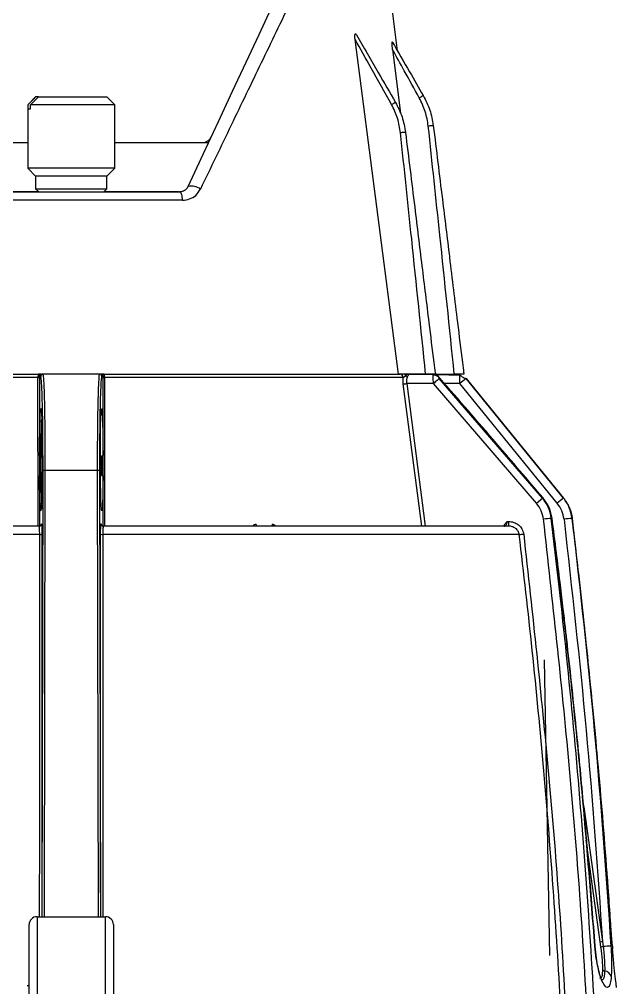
# Model space of a CAD drawing. Extents: x 17.3 to 113.1, y 4.8 to 84.5.
# Drawn here: x 53.63 to 57.4, y 73.01 to 79.12 of the extents above; entities that cross this region are included whole.
import ezdxf

# ---------------------------------------------------------------- set-up
doc = ezdxf.new("R2010")
doc.units = 0
doc.header["$MEASUREMENT"] = 0
doc.layers.add('OBJECT', color=7, linetype='CONTINUOUS')

msp = doc.modelspace()

# ---------------------------------------------------------------- linework, layer by layer
at = {"layer": 'OBJECT'}
for p, q in [((56.0192, 78.9203), (55.9696, 79.3246)), ((56.0259, 76.88), (55.7522, 78.992)), ((55.9886, 78.929), (56.0375, 78.5268)), ((53.7347, 78.63), (53.6847, 78.58)), ((53.7029, 78.58), (53.7522, 78.63)), ((53.7347, 78.63), (53.7352, 78.63)), ((53.7522, 78.63), (53.7352, 78.63)), ((53.7522, 78.63), (54.1847, 78.63)), ((54.2347, 78.58), (54.1847, 78.63)), ((53.6847, 78.58), (53.6847, 78.18)), ((53.6859, 78.58), (53.6847, 78.58)), ((53.6859, 78.58), (53.6859, 78.555)), ((53.6859, 78.555), (53.7029, 78.555)), ((53.7029, 78.555), (53.7029, 78.58)), ((54.2347, 78.58), (53.7029, 78.58)), ((54.2347, 78.18), (54.2347, 78.58)), ((53.0921, 78.342), (53.6847, 78.342)), ((54.2347, 78.342), (54.8274, 78.342)), ((53.6847, 78.18), (53.7347, 78.13)), ((53.6919, 78.18), (53.6847, 78.18)), ((54.2347, 78.18), (53.6919, 78.18)), ((54.1847, 78.13), (54.2347, 78.18)), ((53.7347, 78.13), (53.7347, 78.05)), ((53.7406, 78.13), (53.7347, 78.13)), ((54.1847, 78.13), (53.7406, 78.13)), ((54.1847, 78.05), (54.1847, 78.13)), ((53.2658, 78.03), (54.6437, 78.03)), ((53.2816, 78.0335), (53.7512, 78.0335)), ((53.7347, 78.05), (53.7547, 78.03)), ((53.7347, 78.05), (54.1847, 78.05)), ((54.1647, 78.03), (54.1847, 78.05)), ((54.1682, 78.0335), (54.6377, 78.0335)), ((54.6629, 77.9773), (53.1779, 77.9773)), ((53.7496, 76.858), (51.8637, 76.858)), ((51.8936, 76.88), (53.7666, 76.88)), ((53.7502, 75.92), (53.7496, 76.858)), ((53.7587, 76.855), (53.7589, 76.865)), ((53.7587, 76.855), (53.7591, 76.3651)), ((53.7667, 76.865), (53.7589, 76.865)), ((53.7817, 76.88), (53.7744, 76.88)), ((54.1377, 76.88), (53.7817, 76.88)), ((54.1451, 76.88), (54.1377, 76.88)), ((54.1454, 76.88), (56.0259, 76.88)), ((54.1605, 76.865), (54.1527, 76.865)), ((54.1604, 76.3651), (54.1607, 76.855)), ((54.1605, 76.865), (54.1607, 76.855)), ((54.1698, 76.858), (54.1692, 75.92)), ((56.0558, 76.858), (54.1698, 76.858)), ((56.1972, 76.88), (56.0259, 76.88)), ((56.0558, 76.858), (56.0711, 76.869)), ((56.2496, 76.8746), (56.0936, 76.8774)), ((56.2041, 76.88), (56.2271, 76.88)), ((56.245, 76.88), (56.2514, 76.88)), ((56.2659, 76.8759), (56.2472, 76.8793)), ((56.2609, 76.88), (56.378, 76.88)), ((56.2742, 76.8742), (56.2658, 76.876)), ((56.4134, 76.8718), (56.2734, 76.8742)), ((56.9352, 76.097), (56.2832, 76.8522)), ((56.9377, 76.097), (56.286, 76.852)), ((56.413, 76.8718), (56.413, 76.8708)), ((56.4135, 76.8718), (56.4134, 76.8718)), ((57.0681, 76.097), (56.4528, 76.852)), ((56.4529, 76.852), (57.0686, 76.097)), ((56.1722, 75.92), (56.0559, 76.8173)), ((56.2464, 76.8199), (56.0778, 76.82)), ((56.0778, 76.82), (56.1946, 75.92)), ((56.8973, 76.0647), (56.2464, 76.8199)), ((56.4133, 76.8199), (56.3169, 76.8199)), ((57.0284, 76.0648), (56.4133, 76.8199)), ((53.7591, 76.3651), (53.7592, 76.2376)), ((54.1603, 76.2376), (54.1604, 76.3651)), ((53.7592, 76.2376), (53.7594, 75.9203)), ((53.7761, 73.4545), (53.7813, 76.271)), ((53.7903, 73.4545), (53.7955, 76.2713)), ((54.1239, 76.2713), (53.7955, 76.2713)), ((54.1239, 76.2713), (54.1291, 73.4545)), ((54.1382, 76.271), (54.1434, 73.4545)), ((54.1601, 75.9203), (54.1603, 76.2376)), ((56.8973, 76.0647), (56.9352, 76.097)), ((56.9352, 76.097), (56.9377, 76.097)), ((57.0686, 76.097), (57.0681, 76.097)), ((53.7717, 75.9309), (53.772, 75.9349)), ((53.772, 75.9349), (53.7725, 75.9349)), ((54.1469, 75.9349), (54.1475, 75.9349)), ((56.7118, 75.9496), (56.7209, 75.9496)), ((56.9906, 75.9692), (56.9936, 75.9692)), ((57.1221, 75.9692), (57.1229, 75.9692)), ((57.123, 75.9693), (57.1229, 75.9692)), ((53.7603, 75.867), (51.1307, 75.867)), ((56.7888, 75.867), (54.1591, 75.867)), ((56.9461, 75.0768), (56.9786, 73.2097)), ((57.1958, 74.148), (57.3141, 73.2984)), ((57.2996, 73.2966), (57.2105, 73.9369)), ((53.7437, 73.4545), (53.7437, 72.7045)), ((53.7437, 73.4545), (54.1757, 73.4545)), ((54.1757, 72.7045), (54.1757, 73.4545)), ((53.6937, 72.7045), (53.6937, 73.4045)), ((54.2257, 73.4045), (54.2257, 72.7045)), ((57.2656, 73.2675), (57.2564, 73.3903)), ((57.2674, 73.268), (57.2582, 73.3907)), ((57.3041, 73.2646), (57.2996, 73.2966)), ((57.3141, 73.2984), (57.318, 73.2664)), ((57.3762, 73.2687), (57.3774, 73.25)), ((53.6817, 73.0208), (53.6937, 73.0208))]:
    msp.add_line(p, q, dxfattribs=at)
at = {"layer": 'OBJECT', "flags": 128}
for points in [[(54.6981, 78.0646), (54.7954, 78.2733), (54.889, 78.4741), (54.9787, 78.6664), (55.0642, 78.8499), (55.1454, 79.024), (55.2221, 79.1884), (55.294, 79.3427)], [(54.6629, 77.9773), (54.6622, 77.9879), (54.6608, 77.9979), (54.6589, 78.007), (54.6565, 78.0149), (54.6537, 78.0213), (54.6505, 78.0261), (54.6472, 78.029), (54.6437, 78.03)], [(56.286, 76.852), (56.2877, 76.8535), (56.2877, 76.8535)], [(56.4527, 76.8519), (56.4529, 76.852), (56.4529, 76.852)], [(54.1529, 76.0175), (54.151, 76.0255), (54.1491, 76.0494), (54.1474, 76.0868), (54.1461, 76.1338), (54.145, 76.1858), (54.1438, 76.29), (54.1436, 76.3795), (54.1439, 76.4659), (54.1453, 76.5584), (54.1464, 76.6003), (54.1478, 76.6342), (54.1495, 76.6559), (54.1514, 76.6624), (54.1514, 76.6624)], [(53.7691, 76.2407), (53.7672, 76.2406), (53.7654, 76.2404), (53.7637, 76.2402), (53.7622, 76.2398), (53.7609, 76.2393), (53.76, 76.2387), (53.7594, 76.2382), (53.7592, 76.2376)], [(54.1503, 76.2407), (54.1522, 76.2406), (54.1541, 76.2404), (54.1558, 76.2402), (54.1573, 76.2398), (54.1585, 76.2393), (54.1595, 76.2387), (54.1601, 76.2382), (54.1603, 76.2376)], [(56.9377, 76.097), (56.9388, 76.0979), (56.9387, 76.0979)], [(57.0683, 76.0968), (57.0684, 76.0968), (57.0686, 76.097)], [(55.1344, 75.92), (55.1331, 75.9202), (55.1318, 75.921), (55.1307, 75.9221), (55.1296, 75.9238), (55.1287, 75.9257), (55.128, 75.928), (55.1275, 75.9305), (55.1273, 75.9332)], [(55.2278, 75.9332), (55.2281, 75.9305), (55.2286, 75.928), (55.2294, 75.9257), (55.2303, 75.9238), (55.2315, 75.9221), (55.2328, 75.921), (55.2341, 75.9202), (55.2355, 75.92)], [(56.9936, 75.9692), (56.9958, 75.9697), (56.9958, 75.9698)], [(57.2564, 73.3903), (57.2581, 73.3906), (57.2582, 73.3907)], [(57.2656, 73.2675), (57.2673, 73.2679), (57.2674, 73.2681)], [(57.3762, 73.2687), (57.3761, 73.2689), (57.376, 73.2689)], [(57.3772, 73.2509), (57.3773, 73.2508), (57.3774, 73.25)]]:
    msp.add_lwpolyline(points, dxfattribs=at)
at = {"layer": 'OBJECT'}
for centre, radius, start, end in [((54.7892, 78.402), 0.06, 270, 335), ((54.7186, 77.9796), 0.0875, 49.98102, 103.56786), ((53.8093, 76.863), 0.0599, 163.54382, 184.7803), ((53.7817, 76.865), 0.015, 90.00935, 179.86582), ((54.1377, 76.865), 0.015, 0.13418, 89.99065), ((54.1102, 76.863), 0.0599, 355.2197, 16.45618), ((56.0323, 76.8565), 0.0235, 3.7598, 87.37448), ((56.0563, 76.8647), 0.0154, 16.28745, 82.8344), ((56.0898, 76.8966), 0.0333, 235.90027, 259.20116), ((56.0891, 76.855), 0.025, 71.72932, 89.99631), ((56.0947, 76.858), 0.0219, 60.58148, 89.88339), ((56.1521, 76.8652), 0.0147, 90.05556, 130.17371), ((56.1597, 76.8652), 0.0148, 90.03287, 130.84349), ((56.1599, 76.865), 0.015, 91.62679, 130.60092), ((56.2271, 76.8555), 0.0245, 51.89395, 89.9508), ((56.2417, 76.8606), 0.0194, 37.95357, 88.36611), ((56.2576, 76.855), 0.025, 50.91444, 90), ((60.4352, 71.908), 6.3484, 128.85122, 129.31111), ((53.7668, 76.399), 0.0348, 257.11455, 273.69206), ((54.1526, 76.399), 0.0348, 266.30794, 282.88545), ((53.7919, 76.1284), 0.143, 88.57077, 94.28023), ((54.1275, 76.1284), 0.143, 85.71977, 91.42923), ((60.8379, 71.401), 6.0219, 128.75676, 129.24243), ((53.7575, 75.935), 0.015, 270.00935, 359.86469), ((54.1619, 75.935), 0.015, 180.13531, 269.99065), ((57.1427, 75.9422), 0.4219, 179.00574, 183.02315), ((57.1741, 74.1059), 1.8723, 95.62665, 97.12904), ((57.2044, 74.9287), 1.0437, 94.52247, 97.33458), ((53.7635, 75.8996), 0.0328, 264.50433, 289.37961), ((54.156, 75.8996), 0.0328, 250.62039, 275.49567), ((56.6774, 76.9952), 1.1338, 275.63879, 277.0377), ((53.7437, 73.4045), 0.05, 90, 180), ((54.1757, 73.4045), 0.05, 0, 90), ((57.2668, 73.6163), 0.3214, 275.86198, 278.46292), ((57.2633, 73.6386), 0.3762, 276.2276, 278.36804), ((57.3883, 72.3205), 0.9485, 91.26581, 94.24785), ((57.3286, 73.1249), 0.0137, 201.51783, 265.64417), ((57.3225, 73.0629), 0.0486, 16.76446, 84.04477)]:
    msp.add_arc(centre, radius, start, end, dxfattribs=at)
for points, knots in [([(55.3908, 79.3246), (55.3758, 79.2935), (55.3006, 79.138), (55.1611, 78.8489), (54.9699, 78.4522), (54.84, 78.182), (54.7748, 78.0466)], [0, 0, 0, 0, 0.077798, 0.389331, 0.69397, 1, 1, 1, 1]), ([(55.7522, 78.992), (55.7514, 78.9992), (55.7502, 79.0095), (55.7507, 79.0206), (55.7516, 79.0251), (55.7526, 79.0271), (55.7539, 79.028), (55.7553, 79.0279), (55.7576, 79.0262), (55.7592, 79.0236), (55.7603, 79.0219)], [0, 0, 0, 0, 0.401423, 0.570182, 0.633485, 0.697359, 0.744457, 0.7915, 0.861685, 1, 1, 1, 1]), ([(55.9826, 78.5813), (55.9395, 78.6579), (55.8625, 78.7947), (55.7859, 78.9317), (55.7522, 78.992)], [0, 0, 0, 0, 0.559993, 1, 1, 1, 1]), ([(55.7603, 79.0219), (55.8063, 78.9422), (55.8885, 78.7998), (55.9707, 78.6575), (56.0069, 78.5948)], [0, 0, 0, 0, 0.5600093, 1, 1, 1, 1]), ([(55.9886, 78.929), (55.9879, 78.9358), (55.9863, 78.9495), (55.9851, 78.9647), (55.985, 78.9731), (55.9851, 78.9761), (55.9855, 78.9776), (55.986, 78.9778), (55.9863, 78.9773), (55.9864, 78.9771)], [0, 0, 0, 0, 0.347786, 0.698121, 0.777968, 0.858334, 0.911739, 0.965437, 1, 1, 1, 1]), ([(55.9864, 78.9771), (56.023, 78.9137), (56.0884, 78.8005), (56.1537, 78.6873), (56.1825, 78.6375)], [0, 0, 0, 0, 0.560014, 1, 1, 1, 1]), ([(56.1574, 78.6235), (56.1257, 78.6805), (56.0691, 78.7821), (56.0132, 78.8841), (55.9886, 78.929)], [0, 0, 0, 0, 0.55998, 1, 1, 1, 1]), ([(53.7352, 78.63), (53.7349, 78.6298), (53.7185, 78.6131), (53.7021, 78.5964), (53.6859, 78.58)], [0, 0, 0, 0, 0.013758, 1, 1, 1, 1]), ([(56.1825, 78.6375), (56.1821, 78.6374), (56.1816, 78.6372), (56.1784, 78.6355), (56.1752, 78.6337), (56.1712, 78.6314), (56.1653, 78.6281), (56.1605, 78.6253), (56.1574, 78.6235)], [0, 0, 0, 0, 0.239575, 0.368434, 0.5, 0.631563, 0.760421, 1, 1, 1, 1]), ([(56.214, 78.4451), (56.209, 78.4762), (56.1991, 78.5385), (56.1713, 78.5952), (56.1574, 78.6235)], [0, 0, 0, 0, 0.4992734, 1, 1, 1, 1]), ([(56.1825, 78.6375), (56.1978, 78.6076), (56.2284, 78.5478), (56.2399, 78.4816), (56.2457, 78.4485)], [0, 0, 0, 0, 0.500043, 1, 1, 1, 1]), ([(56.0069, 78.5948), (56.0065, 78.5947), (56.006, 78.5945), (56.003, 78.5928), (55.9998, 78.5911), (55.996, 78.5889), (55.9903, 78.5858), (55.9857, 78.5831), (55.9826, 78.5813)], [0, 0, 0, 0, 0.23958, 0.36844, 0.5, 0.631568, 0.760427, 1, 1, 1, 1]), ([(56.0384, 78.4024), (56.0336, 78.4336), (56.024, 78.496), (55.9965, 78.5528), (55.9826, 78.5813)], [0, 0, 0, 0, 0.498895, 1, 1, 1, 1]), ([(56.0069, 78.5948), (56.0222, 78.5649), (56.0528, 78.5051), (56.0644, 78.4389), (56.0701, 78.4058)], [0, 0, 0, 0, 0.500039, 1, 1, 1, 1]), ([(56.2457, 78.4485), (56.2453, 78.4485), (56.2446, 78.4485), (56.2407, 78.4482), (56.2366, 78.4477), (56.2315, 78.4472), (56.2241, 78.4463), (56.218, 78.4456), (56.214, 78.4451)], [0, 0, 0, 0, 0.239486, 0.368382, 0.500003, 0.63162, 0.760514, 1, 1, 1, 1]), ([(56.378, 76.88), (56.3479, 77.1722), (56.2941, 77.694), (56.2384, 78.2156), (56.214, 78.4451)], [0, 0, 0, 0, 0.56001, 1, 1, 1, 1]), ([(56.2457, 78.4485), (56.2647, 78.2937), (56.2987, 78.0172), (56.3326, 77.7408), (56.3476, 77.6191)], [0, 0, 0, 0, 0.5599417, 1, 1, 1, 1]), ([(56.0701, 78.4058), (56.0697, 78.4058), (56.069, 78.4058), (56.0651, 78.4055), (56.061, 78.405), (56.0559, 78.4045), (56.0485, 78.4037), (56.0424, 78.4029), (56.0384, 78.4024)], [0, 0, 0, 0, 0.239487, 0.368378, 0.5, 0.631622, 0.760515, 1, 1, 1, 1]), ([(56.1972, 76.88), (56.168, 77.1642), (56.116, 77.6718), (56.0621, 78.1792), (56.0384, 78.4024)], [0, 0, 0, 0, 0.560011, 1, 1, 1, 1]), ([(56.0701, 78.4058), (56.0895, 78.2485), (56.1239, 77.9676), (56.1584, 77.6868), (56.1736, 77.5632)], [0, 0, 0, 0, 0.559937, 1, 1, 1, 1]), ([(54.6981, 78.0646), (54.6934, 78.0574), (54.6846, 78.0436), (54.665, 78.0323), (54.6506, 78.0307), (54.6437, 78.03)], [0, 0, 0, 0, 0.364059, 0.694188, 1, 1, 1, 1]), ([(54.6629, 77.9773), (54.678, 77.9789), (54.7081, 77.9822), (54.7489, 78.0063), (54.766, 78.0329), (54.7748, 78.0466)], [0, 0, 0, 0, 0.326541, 0.652944, 1, 1, 1, 1]), ([(56.3476, 77.6191), (56.3476, 77.6185), (56.3645, 77.4808), (56.3918, 77.2585), (56.4216, 77.0156), (56.4347, 76.9092), (56.4374, 76.8875), (56.4375, 76.8869)], [0, 0, 0, 0, 0.002739, 0.563971, 0.910975, 0.997725, 1, 1, 1, 1]), ([(56.1736, 77.5632), (56.1737, 77.5625), (56.1883, 77.4435), (56.2132, 77.2398), (56.2408, 77.0156), (56.2539, 76.9092), (56.2566, 76.8875), (56.2566, 76.8869)], [0, 0, 0, 0, 0.002912, 0.527889, 0.903607, 0.997536, 1, 1, 1, 1]), ([(51.8861, 76.88), (51.9307, 76.88), (52.021, 76.88), (52.1984, 76.88), (52.4062, 76.88), (52.6434, 76.88), (52.9032, 76.88), (53.1791, 76.88), (53.4631, 76.88), (53.6564, 76.88), (53.7519, 76.88)], [0, 0, 0, 0, 0.12133, 0.245753, 0.372325, 0.5, 0.627675, 0.754248, 0.87867, 1, 1, 1, 1]), ([(53.7496, 76.858), (53.7508, 76.858), (53.7533, 76.8578), (53.7562, 76.8571), (53.7582, 76.8561), (53.7586, 76.8554), (53.7587, 76.855)], [0, 0, 0, 0, 0.241266, 0.487209, 0.741146, 1, 1, 1, 1]), ([(53.7668, 76.879), (53.7666, 76.879), (53.7657, 76.8794), (53.7628, 76.8797), (53.758, 76.88), (53.754, 76.88), (53.7519, 76.88)], [0, 0, 0, 0, 0.072169, 0.357165, 0.667611, 1, 1, 1, 1]), ([(53.7589, 76.865), (53.7592, 76.867), (53.7598, 76.871), (53.7633, 76.8758), (53.7682, 76.8792), (53.7721, 76.8797), (53.7744, 76.88)], [0, 0, 0, 0, 0.249586, 0.499415, 0.704783, 1, 1, 1, 1]), ([(53.7813, 76.271), (53.7813, 76.3105), (53.7813, 76.3892), (53.7806, 76.5019), (53.7793, 76.6052), (53.7776, 76.6954), (53.7753, 76.7692), (53.7727, 76.8236), (53.7698, 76.8585), (53.7678, 76.8628), (53.7667, 76.865)], [0, 0, 0, 0, 0.125719, 0.250525, 0.375694, 0.500217, 0.625479, 0.750016, 0.875168, 1, 1, 1, 1]), ([(53.7955, 76.2713), (53.7955, 76.3117), (53.7956, 76.3924), (53.7949, 76.508), (53.7937, 76.6138), (53.792, 76.706), (53.7898, 76.7817), (53.7874, 76.837), (53.7846, 76.8731), (53.7827, 76.8777), (53.7817, 76.88)], [0, 0, 0, 0, 0.125536, 0.250752, 0.375675, 0.500324, 0.624651, 0.75007, 0.872262, 1, 1, 1, 1]), ([(54.1377, 76.88), (54.1367, 76.8776), (54.1348, 76.8731), (54.1321, 76.8368), (54.1296, 76.7813), (54.1275, 76.7056), (54.1258, 76.6134), (54.1246, 76.5077), (54.1239, 76.3923), (54.1239, 76.3117), (54.1239, 76.2713)], [0, 0, 0, 0, 0.128141, 0.25071, 0.37607, 0.500341, 0.624825, 0.749582, 0.874632, 1, 1, 1, 1]), ([(54.1527, 76.865), (54.1517, 76.8628), (54.1496, 76.8584), (54.1467, 76.8233), (54.1441, 76.7688), (54.1419, 76.6948), (54.1401, 76.6046), (54.1389, 76.5012), (54.1381, 76.3887), (54.1382, 76.3102), (54.1382, 76.271)], [0, 0, 0, 0, 0.125666, 0.250539, 0.37567, 0.500227, 0.625486, 0.75002, 0.875177, 1, 1, 1, 1]), ([(54.1451, 76.88), (54.1474, 76.8797), (54.1513, 76.8792), (54.1562, 76.8758), (54.1597, 76.871), (54.1603, 76.867), (54.1605, 76.865)], [0, 0, 0, 0, 0.2952375, 0.5005577, 0.7503958, 1, 1, 1, 1]), ([(54.168, 76.8797), (54.1662, 76.8796), (54.1628, 76.8796), (54.1582, 76.8796), (54.1545, 76.8795), (54.1516, 76.8793), (54.1499, 76.8789), (54.149, 76.8786), (54.149, 76.8783), (54.149, 76.8782)], [0, 0, 0, 0, 0.192313, 0.372067, 0.538749, 0.692208, 0.832378, 0.962157, 1, 1, 1, 1]), ([(54.152, 76.88), (54.1539, 76.88), (54.1587, 76.88), (54.1643, 76.88), (54.1676, 76.88)], [0, 0, 0, 0, 0.417317, 1, 1, 1, 1]), ([(54.1607, 76.855), (54.1609, 76.8554), (54.1612, 76.8561), (54.1632, 76.8571), (54.1662, 76.8578), (54.1686, 76.858), (54.1698, 76.858)], [0, 0, 0, 0, 0.2577346, 0.5124762, 0.7590317, 1, 1, 1, 1]), ([(54.1676, 76.88), (54.263, 76.88), (54.4564, 76.88), (54.7403, 76.88), (55.0162, 76.88), (55.2761, 76.88), (55.5133, 76.88), (55.7211, 76.88), (55.8985, 76.88), (55.9888, 76.88), (56.0334, 76.88)], [0, 0, 0, 0, 0.12133, 0.245752, 0.372325, 0.5, 0.627675, 0.754247, 0.87867, 1, 1, 1, 1]), ([(56.0559, 76.8173), (56.0552, 76.8244), (56.0538, 76.8387), (56.0551, 76.8516), (56.0558, 76.858)], [0, 0, 0, 0, 0.499406, 1, 1, 1, 1]), ([(56.0711, 76.869), (56.073, 76.8713), (56.0764, 76.8755), (56.0809, 76.8784), (56.0863, 76.8797), (56.0909, 76.8777), (56.0921, 76.8772)], [0, 0, 0, 0, 0.267191, 0.480523, 0.863716, 1, 1, 1, 1]), ([(56.0836, 76.8639), (56.0821, 76.861), (56.0792, 76.8555), (56.0768, 76.8447), (56.076, 76.8327), (56.0772, 76.8242), (56.0778, 76.82)], [0, 0, 0, 0, 0.258471, 0.498713, 0.749506, 1, 1, 1, 1]), ([(56.0936, 76.8771), (56.0923, 76.8772), (56.0887, 76.8774), (56.0878, 76.8753), (56.087, 76.8708), (56.0847, 76.8662), (56.0836, 76.8639)], [0, 0, 0, 0, 0.145388, 0.429721, 0.714567, 1, 1, 1, 1]), ([(56.1003, 76.8772), (56.1001, 76.8774), (56.0989, 76.878), (56.0977, 76.8784), (56.0968, 76.8788)], [0, 0, 0, 0, 0.2140655, 1, 1, 1, 1]), ([(56.2575, 76.88), (56.2568, 76.88), (56.2555, 76.88), (56.2452, 76.88), (56.2301, 76.88), (56.2131, 76.88), (56.2018, 76.88), (56.1972, 76.88)], [0, 0, 0, 0, 0.212706, 0.425419, 0.638709, 0.853371, 1, 1, 1, 1]), ([(56.2464, 76.8199), (56.2464, 76.8199), (56.2464, 76.82), (56.2464, 76.8201), (56.2463, 76.8206), (56.2463, 76.8225), (56.246, 76.8294), (56.2455, 76.843), (56.2448, 76.8599), (56.2447, 76.8712), (56.2448, 76.8761), (56.245, 76.8747), (56.245, 76.8747)], [0, 0, 0, 0, 0.0005848, 0.0016321, 0.0051281, 0.0177092, 0.0652155, 0.2490701, 0.4991134, 0.7483755, 0.9995494, 1, 1, 1, 1]), ([(56.2877, 76.8535), (56.2853, 76.8559), (56.2802, 76.8608), (56.2714, 76.8663), (56.2638, 76.8701), (56.2552, 76.8736), (56.2491, 76.8742), (56.2449, 76.8747)], [0, 0, 0, 0, 0.215617, 0.447235, 0.571796, 0.704529, 1, 1, 1, 1]), ([(56.245, 76.88), (56.2479, 76.8799), (56.2512, 76.8798), (56.2541, 76.878), (56.2545, 76.8778)], [0, 0, 0, 0, 0.8551695, 1, 1, 1, 1]), ([(56.2832, 76.8522), (56.2817, 76.8509), (56.2785, 76.8481), (56.2696, 76.8403), (56.2586, 76.8306), (56.2504, 76.8234), (56.2464, 76.8199)], [0, 0, 0, 0, 0.243823, 0.5, 0.756179, 1, 1, 1, 1]), ([(56.2566, 76.8869), (56.2568, 76.8856), (56.2571, 76.8833), (56.2574, 76.881), (56.2575, 76.88)], [0, 0, 0, 0, 0.5599937, 1, 1, 1, 1]), ([(56.2742, 76.8742), (56.2739, 76.8741), (56.2732, 76.8738), (56.2753, 76.8709), (56.2758, 76.8662), (56.2761, 76.8631)], [0, 0, 0, 0, 0.24941, 0.500739, 1, 1, 1, 1]), ([(56.2832, 76.8522), (56.2828, 76.8526), (56.2823, 76.8532), (56.2819, 76.854), (56.2816, 76.8545), (56.2815, 76.8549), (56.2815, 76.8552), (56.2818, 76.8553), (56.2822, 76.8552), (56.2829, 76.8549), (56.284, 76.8541), (56.285, 76.8531), (56.2857, 76.8524), (56.286, 76.852)], [0, 0, 0, 0, 0.133104, 0.191567, 0.248259, 0.311452, 0.370761, 0.432305, 0.501531, 0.620748, 0.7521, 0.8756, 1, 1, 1, 1]), ([(56.9387, 76.0979), (56.8412, 76.2124), (56.6256, 76.4655), (56.4073, 76.7162), (56.2877, 76.8535)], [0, 0, 0, 0, 0.4524511, 1, 1, 1, 1]), ([(56.4383, 76.88), (56.4377, 76.88), (56.4363, 76.88), (56.4261, 76.88), (56.4109, 76.88), (56.3939, 76.88), (56.3826, 76.88), (56.378, 76.88)], [0, 0, 0, 0, 0.212706, 0.425418, 0.638708, 0.85337, 1, 1, 1, 1]), ([(56.4508, 76.8503), (56.4495, 76.8507), (56.4469, 76.8516), (56.4416, 76.8539), (56.4361, 76.8569), (56.4307, 76.8605), (56.4256, 76.8643), (56.421, 76.868), (56.4167, 76.8711), (56.4143, 76.8715), (56.413, 76.8718)], [0, 0, 0, 0, 0.1129582, 0.2178646, 0.3179946, 0.4198062, 0.5312766, 0.6616375, 0.8169536, 1, 1, 1, 1]), ([(56.4133, 76.8199), (56.4132, 76.8239), (56.4132, 76.8318), (56.4132, 76.8427), (56.4131, 76.8521), (56.4131, 76.8618), (56.413, 76.8701), (56.413, 76.8712), (56.413, 76.8718)], [0, 0, 0, 0, 0.147789, 0.28914, 0.42404, 0.552485, 0.789019, 1, 1, 1, 1]), ([(56.4375, 76.8869), (56.4376, 76.8856), (56.4379, 76.8833), (56.4382, 76.881), (56.4383, 76.88)], [0, 0, 0, 0, 0.560015, 1, 1, 1, 1]), ([(56.4528, 76.852), (56.4528, 76.852), (56.4527, 76.8521), (56.4527, 76.8522), (56.4526, 76.8523), (56.4526, 76.8523), (56.4526, 76.8523), (56.4526, 76.8523), (56.4526, 76.8523), (56.4526, 76.8523), (56.4527, 76.8523), (56.4527, 76.8522), (56.4528, 76.8521), (56.4529, 76.852), (56.4529, 76.852)], [0, 0, 0, 0, 0.156108, 0.22009, 0.277027, 0.329475, 0.381608, 0.436318, 0.497329, 0.61508, 0.669958, 0.725281, 0.84818, 1, 1, 1, 1]), ([(56.0559, 76.8173), (56.057, 76.8174), (56.0593, 76.8177), (56.0647, 76.8183), (56.071, 76.8191), (56.0756, 76.8197), (56.0778, 76.82)], [0, 0, 0, 0, 0.245198, 0.500042, 0.75487, 1, 1, 1, 1]), ([(53.7591, 76.3651), (53.7593, 76.3948), (53.7597, 76.4612), (53.7611, 76.5387), (53.7628, 76.5952), (53.7644, 76.6318), (53.7662, 76.6563), (53.7682, 76.6653), (53.7701, 76.6576), (53.7718, 76.6344), (53.7732, 76.5989), (53.7746, 76.5434), (53.7757, 76.4668), (53.7758, 76.4006), (53.7759, 76.371)], [0, 0, 0, 0, 0.094074, 0.210093, 0.27667, 0.34806, 0.423062, 0.50001, 0.576957, 0.651956, 0.723342, 0.789916, 0.905928, 1, 1, 1, 1]), ([(54.1514, 76.6624), (54.152, 76.6603), (54.1533, 76.6561), (54.1551, 76.6305), (54.1567, 76.5942), (54.1583, 76.5379), (54.1597, 76.4608), (54.1602, 76.3947), (54.1604, 76.3651)], [0, 0, 0, 0, 0.1532443, 0.3027118, 0.445155, 0.5782131, 0.8107425, 1, 1, 1, 1]), ([(53.7691, 76.3643), (53.7693, 76.4011), (53.7699, 76.4777), (53.7716, 76.5549), (53.7729, 76.5866), (53.7732, 76.5947)], [0, 0, 0, 0, 0.408076, 0.848277, 1, 1, 1, 1]), ([(53.7759, 76.371), (53.7758, 76.3411), (53.7757, 76.2745), (53.7746, 76.191), (53.7733, 76.1261), (53.7719, 76.0804), (53.7702, 76.0445), (53.7684, 76.022), (53.7665, 76.0149), (53.7647, 76.0234), (53.7631, 76.0451), (53.7614, 76.0857), (53.7599, 76.1489), (53.7594, 76.21), (53.7592, 76.2376)], [0, 0, 0, 0, 0.095179, 0.211682, 0.27816, 0.349213, 0.423683, 0.499986, 0.576292, 0.650765, 0.721823, 0.788306, 0.904817, 1, 1, 1, 1]), ([(53.7691, 76.2407), (53.7685, 76.2609), (53.7675, 76.2912), (53.7682, 76.3292), (53.7688, 76.35), (53.769, 76.3605), (53.7691, 76.3643)], [0, 0, 0, 0, 0.500944, 0.749949, 0.907607, 1, 1, 1, 1]), ([(54.1504, 76.3643), (54.151, 76.3434), (54.152, 76.3121), (54.1512, 76.2747), (54.1505, 76.2544), (54.1504, 76.2444), (54.1503, 76.2407)], [0, 0, 0, 0, 0.498348, 0.748841, 0.907486, 1, 1, 1, 1]), ([(53.7766, 76.0275), (53.7756, 76.0311), (53.7739, 76.0377), (53.7716, 76.0859), (53.77, 76.1519), (53.7694, 76.2117), (53.7691, 76.2407)], [0, 0, 0, 0, 0.28003, 0.500009, 0.757775, 1, 1, 1, 1]), ([(54.1603, 76.2376), (54.1601, 76.21), (54.1595, 76.1485), (54.158, 76.085), (54.1563, 76.0445), (54.1547, 76.0221), (54.1535, 76.0191), (54.1529, 76.0175)], [0, 0, 0, 0, 0.223508, 0.498122, 0.65526, 0.823483, 1, 1, 1, 1]), ([(56.9418, 75.9637), (56.9381, 75.9822), (56.9307, 76.0191), (56.9084, 76.0495), (56.8973, 76.0647)], [0, 0, 0, 0, 0.498504, 1, 1, 1, 1]), ([(56.9906, 75.9692), (56.9861, 75.9922), (56.9769, 76.0388), (56.9492, 76.0774), (56.9352, 76.097)], [0, 0, 0, 0, 0.493197, 1, 1, 1, 1]), ([(56.9936, 75.9692), (56.989, 75.9921), (56.9796, 76.0387), (56.9518, 76.0773), (56.9377, 76.097)], [0, 0, 0, 0, 0.490951, 1, 1, 1, 1]), ([(56.9958, 75.9698), (56.9909, 75.9933), (56.9812, 76.0402), (56.9528, 76.0787), (56.9387, 76.0979)], [0, 0, 0, 0, 0.502857, 1, 1, 1, 1]), ([(57.0711, 75.9639), (57.0676, 75.9822), (57.0606, 76.0189), (57.0391, 76.0495), (57.0284, 76.0648)], [0, 0, 0, 0, 0.498431, 1, 1, 1, 1]), ([(57.1221, 75.9692), (57.1177, 75.9923), (57.1088, 76.0387), (57.0817, 76.0775), (57.0681, 76.097)], [0, 0, 0, 0, 0.496594, 1, 1, 1, 1]), ([(57.0686, 76.097), (57.0825, 76.0771), (57.1095, 76.0383), (57.1185, 75.9919), (57.1229, 75.9692)], [0, 0, 0, 0, 0.511471, 1, 1, 1, 1]), ([(53.7575, 75.92), (53.6675, 75.92), (53.4861, 75.92), (53.2163, 75.92), (52.9484, 75.92), (52.6861, 75.92), (52.433, 75.92), (52.1936, 75.92), (51.9711, 75.92), (51.7683, 75.92), (51.5881, 75.92), (51.4324, 75.92), (51.3, 75.92), (51.2318, 75.92), (51.198, 75.92)], [0, 0, 0, 0, 0.0803207, 0.16194, 0.244772, 0.3293776, 0.4144874, 0.5, 0.5855181, 0.670628, 0.755228, 0.8380655, 0.919682, 1, 1, 1, 1]), ([(53.7569, 75.92), (53.7581, 75.9201), (53.7605, 75.9202), (53.7642, 75.9217), (53.7672, 75.9238), (53.7695, 75.9266), (53.7714, 75.9301), (53.7717, 75.933), (53.772, 75.9349)], [0, 0, 0, 0, 0.162328, 0.299898, 0.500021, 0.632314, 0.759872, 1, 1, 1, 1]), ([(53.7603, 75.867), (53.7603, 75.8739), (53.7601, 75.8882), (53.7596, 75.905), (53.7588, 75.9146), (53.7582, 75.9192), (53.7578, 75.9197), (53.7575, 75.92)], [0, 0, 0, 0, 0.243058, 0.499191, 0.717444, 0.850776, 1, 1, 1, 1]), ([(53.772, 75.9349), (53.7717, 75.9327), (53.7712, 75.928), (53.7684, 75.9247), (53.767, 75.9229)], [0, 0, 0, 0, 0.471242, 1, 1, 1, 1]), ([(53.7725, 75.9349), (53.7728, 75.934), (53.7732, 75.9321), (53.7738, 75.9171), (53.7742, 75.8955), (53.7743, 75.8776), (53.7743, 75.8687)], [0, 0, 0, 0, 0.250273, 0.50013, 0.750038, 1, 1, 1, 1]), ([(54.1451, 75.8687), (54.1452, 75.8776), (54.1452, 75.8955), (54.1456, 75.9172), (54.1462, 75.9321), (54.1467, 75.934), (54.1469, 75.9349)], [0, 0, 0, 0, 0.250228, 0.500086, 0.750006, 1, 1, 1, 1]), ([(54.1475, 75.9349), (54.1477, 75.933), (54.148, 75.9301), (54.1499, 75.9266), (54.1522, 75.9238), (54.1553, 75.9217), (54.159, 75.9202), (54.1613, 75.9201), (54.1626, 75.92)], [0, 0, 0, 0, 0.23989, 0.367317, 0.499483, 0.699788, 0.8375, 1, 1, 1, 1]), ([(54.1523, 75.9226), (54.152, 75.9229), (54.1507, 75.9246), (54.1483, 75.9286), (54.1478, 75.9328), (54.1475, 75.9349)], [0, 0, 0, 0, 0.103024, 0.527661, 1, 1, 1, 1]), ([(54.1619, 75.92), (54.1617, 75.9197), (54.1613, 75.9192), (54.1606, 75.9146), (54.1599, 75.9051), (54.1593, 75.8882), (54.1592, 75.8739), (54.1591, 75.867)], [0, 0, 0, 0, 0.149147, 0.282418, 0.50059, 0.756831, 1, 1, 1, 1]), ([(56.7214, 75.92), (56.6876, 75.92), (56.6194, 75.92), (56.487, 75.92), (56.3313, 75.92), (56.1511, 75.92), (55.9484, 75.92), (55.7259, 75.92), (55.4865, 75.92), (55.2334, 75.92), (54.971, 75.92), (54.7031, 75.92), (54.4334, 75.92), (54.2519, 75.92), (54.1619, 75.92)], [0, 0, 0, 0, 0.080321, 0.16194, 0.244772, 0.329378, 0.414487, 0.5, 0.585518, 0.670628, 0.755228, 0.838065, 0.919682, 1, 1, 1, 1]), ([(55.1069, 75.92), (55.1077, 75.9216), (55.11, 75.9264), (55.1173, 75.9317), (55.1239, 75.9327), (55.1273, 75.9332)], [0, 0, 0, 0, 0.195054, 0.596529, 1, 1, 1, 1]), ([(55.2278, 75.9332), (55.2311, 75.9327), (55.2376, 75.9318), (55.2453, 75.9265), (55.2481, 75.9216), (55.249, 75.92)], [0, 0, 0, 0, 0.402368, 0.804444, 1, 1, 1, 1]), ([(56.694, 75.9269), (56.6939, 75.9262), (56.6935, 75.924), (56.694, 75.9233), (56.6943, 75.9227)], [0, 0, 0, 0, 0.2921, 1, 1, 1, 1]), ([(56.694, 75.92), (56.6961, 75.9204), (56.7003, 75.9211), (56.7051, 75.9264), (56.7083, 75.9324), (56.7101, 75.9378), (56.7113, 75.9436), (56.7116, 75.9476), (56.7118, 75.9496)], [0, 0, 0, 0, 0.250064, 0.499105, 0.634955, 0.762997, 0.884268, 1, 1, 1, 1]), ([(56.6947, 75.9265), (56.6957, 75.9285), (56.7, 75.937), (56.7066, 75.9441), (56.7118, 75.9496)], [0, 0, 0, 0, 0.2272509, 1, 1, 1, 1]), ([(56.7209, 75.9496), (56.7322, 75.9485), (56.7549, 75.9463), (56.7849, 75.9292), (56.8082, 75.9033), (56.8136, 75.8811), (56.8163, 75.87)], [0, 0, 0, 0, 0.250172, 0.500067, 0.749913, 1, 1, 1, 1]), ([(56.7888, 75.867), (56.7881, 75.8706), (56.7867, 75.878), (56.7817, 75.8884), (56.7745, 75.8981), (56.7626, 75.9088), (56.7446, 75.918), (56.7292, 75.9193), (56.7214, 75.92)], [0, 0, 0, 0, 0.1169065, 0.238658, 0.3663335, 0.5008519, 0.7502482, 1, 1, 1, 1]), ([(57.2526, 71.905), (57.2418, 72.2225), (57.2131, 73.0599), (57.1132, 74.4141), (56.9989, 75.4474), (56.9418, 75.9637)], [0, 0, 0, 0, 0.2340899, 0.6172953, 1, 1, 1, 1]), ([(57.3059, 71.905), (57.3003, 72.0719), (57.2846, 72.5363), (57.2403, 73.3024), (57.1741, 74.2022), (57.0919, 75.0931), (57.0239, 75.6811), (56.9906, 75.9692)], [0, 0, 0, 0, 0.122834, 0.341899, 0.564511, 0.786623, 1, 1, 1, 1]), ([(57.2564, 73.3903), (57.2321, 73.6932), (57.1848, 74.2833), (57.0963, 75.143), (57.0272, 75.6991), (56.9936, 75.9692)], [0, 0, 0, 0, 0.351668, 0.685, 1, 1, 1, 1]), ([(57.2582, 73.3907), (57.2522, 73.4697), (57.2414, 73.6115), (57.2261, 73.7997), (57.2137, 73.9461), (57.203, 74.0679), (57.1825, 74.2968), (57.1547, 74.5862), (57.1192, 74.9275), (57.0954, 75.1448), (57.0772, 75.3044), (57.0632, 75.4248), (57.045, 75.5776), (57.0223, 75.7629), (57.0051, 75.8972), (56.9958, 75.9698)], [0, 0, 0, 0, 0.091688, 0.164513, 0.21848, 0.261781, 0.305976, 0.484375, 0.598107, 0.70305, 0.737316, 0.783983, 0.843317, 0.915321, 1, 1, 1, 1]), ([(57.0711, 75.9639), (57.1205, 75.5204), (57.2193, 74.6335), (57.2825, 73.7434), (57.3141, 73.2984)], [0, 0, 0, 0, 0.500069, 1, 1, 1, 1]), ([(57.1221, 75.9692), (57.1718, 75.523), (57.2718, 74.6245), (57.3353, 73.7227), (57.3673, 73.2687)], [0, 0, 0, 0, 0.49662, 1, 1, 1, 1]), ([(57.3762, 73.2687), (57.3589, 73.5126), (57.3253, 73.9881), (57.2633, 74.682), (57.197, 75.3384), (57.1471, 75.763), (57.1229, 75.9692)], [0, 0, 0, 0, 0.27038, 0.527173, 0.77038, 1, 1, 1, 1]), ([(53.76, 73.4545), (53.7602, 73.7151), (53.7606, 74.2534), (53.7606, 75.0577), (53.7604, 75.6006), (53.7603, 75.867)], [0, 0, 0, 0, 0.3235563, 0.6681559, 1, 1, 1, 1]), ([(53.7743, 75.8687), (53.7745, 75.3798), (53.7748, 74.5766), (53.7742, 73.7702), (53.774, 73.4545)], [0, 0, 0, 0, 0.608525, 1, 1, 1, 1]), ([(54.1455, 73.4545), (54.1452, 73.7702), (54.1446, 74.5766), (54.1449, 75.3799), (54.1451, 75.8687)], [0, 0, 0, 0, 0.3915411, 1, 1, 1, 1]), ([(54.1591, 75.867), (54.159, 75.6344), (54.1588, 75.1615), (54.1589, 74.4389), (54.1591, 73.8673), (54.1594, 73.5362), (54.1594, 73.4545)], [0, 0, 0, 0, 0.289753, 0.589278, 0.898578, 1, 1, 1, 1]), ([(57.0944, 71.905), (57.0928, 71.9607), (57.0836, 72.2709), (57.0549, 72.8317), (57.0074, 73.5995), (56.9462, 74.3662), (56.8741, 75.1262), (56.8169, 75.623), (56.7888, 75.867)], [0, 0, 0, 0, 0.042071, 0.234186, 0.423825, 0.622605, 0.814662, 1, 1, 1, 1]), ([(56.8163, 75.87), (56.8717, 75.3642), (56.9827, 74.3516), (57.0794, 73.0287), (57.1071, 72.2121), (57.1175, 71.905)], [0, 0, 0, 0, 0.383775, 0.768218, 1, 1, 1, 1]), ([(57.3705, 73.3454), (57.3666, 73.4026), (57.3582, 73.5255), (57.3455, 73.697), (57.3338, 73.8504), (57.3236, 73.9779), (57.304, 74.2175), (57.2773, 74.5205), (57.243, 74.8779), (57.2198, 75.1054), (57.2021, 75.2725), (57.1885, 75.3986), (57.1708, 75.5586), (57.1508, 75.7338), (57.1362, 75.8557), (57.1293, 75.9129)], [0, 0, 0, 0, 0.0667, 0.143295, 0.200055, 0.245598, 0.29208, 0.479715, 0.599336, 0.709711, 0.745752, 0.794836, 0.857243, 0.932974, 1, 1, 1, 1]), ([(57.3691, 73.077), (57.3672, 73.0613), (57.3634, 73.0299), (57.3526, 73.0078), (57.3384, 73.0062), (57.3217, 73.0261), (57.304, 73.0653), (57.2874, 73.1213), (57.2733, 73.1902), (57.2682, 73.2417), (57.2656, 73.2675)], [0, 0, 0, 0, 0.124845, 0.24983, 0.374893, 0.499993, 0.625063, 0.749967, 0.874601, 1, 1, 1, 1]), ([(57.2951, 73.0989), (57.292, 73.1106), (57.2852, 73.1367), (57.2745, 73.1942), (57.2699, 73.2423), (57.2674, 73.268)], [0, 0, 0, 0, 0.272966, 0.610723, 1, 1, 1, 1]), ([(57.3159, 73.1199), (57.3158, 73.1298), (57.3157, 73.1495), (57.3132, 73.1854), (57.3095, 73.2241), (57.3059, 73.251), (57.3041, 73.2646)], [0, 0, 0, 0, 0.249435, 0.499655, 0.748628, 1, 1, 1, 1]), ([(57.318, 73.2664), (57.3197, 73.2518), (57.3229, 73.2228), (57.3261, 73.1812), (57.328, 73.1428), (57.3277, 73.1218), (57.3276, 73.1113)], [0, 0, 0, 0, 0.251653, 0.500767, 0.75093, 1, 1, 1, 1]), ([(57.3673, 73.2687), (57.3684, 73.2506), (57.3704, 73.2146), (57.3717, 73.1631), (57.3716, 73.1156), (57.3699, 73.0898), (57.3691, 73.077)], [0, 0, 0, 0, 0.250785, 0.500021, 0.750018, 1, 1, 1, 1]), ([(57.4032, 73.0068), (57.4027, 73.0103), (57.4017, 73.0173), (57.3945, 73.0721), (57.3854, 73.1517), (57.3801, 73.2173), (57.3774, 73.25)], [0, 0, 0, 0, 0.24993, 0.499886, 0.749919, 1, 1, 1, 1]), ([(57.2958, 73.0677), (57.2995, 73.0669), (57.3071, 73.0652), (57.3141, 73.0833), (57.3153, 73.1077), (57.3159, 73.1199)], [0, 0, 0, 0, 0.331197, 0.664785, 1, 1, 1, 1]), ([(57.3276, 73.1113), (57.3267, 73.0983), (57.3249, 73.0724), (57.3173, 73.0535), (57.3097, 73.0551), (57.306, 73.0559)], [0, 0, 0, 0, 0.345648, 0.688637, 1, 1, 1, 1]), ([(57.4032, 73.0068), (57.4031, 73.0092), (57.4029, 73.0117), (57.4022, 73.0142), (57.4022, 73.0143)], [0, 0, 0, 0, 0.942991, 1, 1, 1, 1])]:
    msp.add_open_spline(points, degree=3, knots=knots, dxfattribs=at)

doc.saveas('drawing.dxf')
